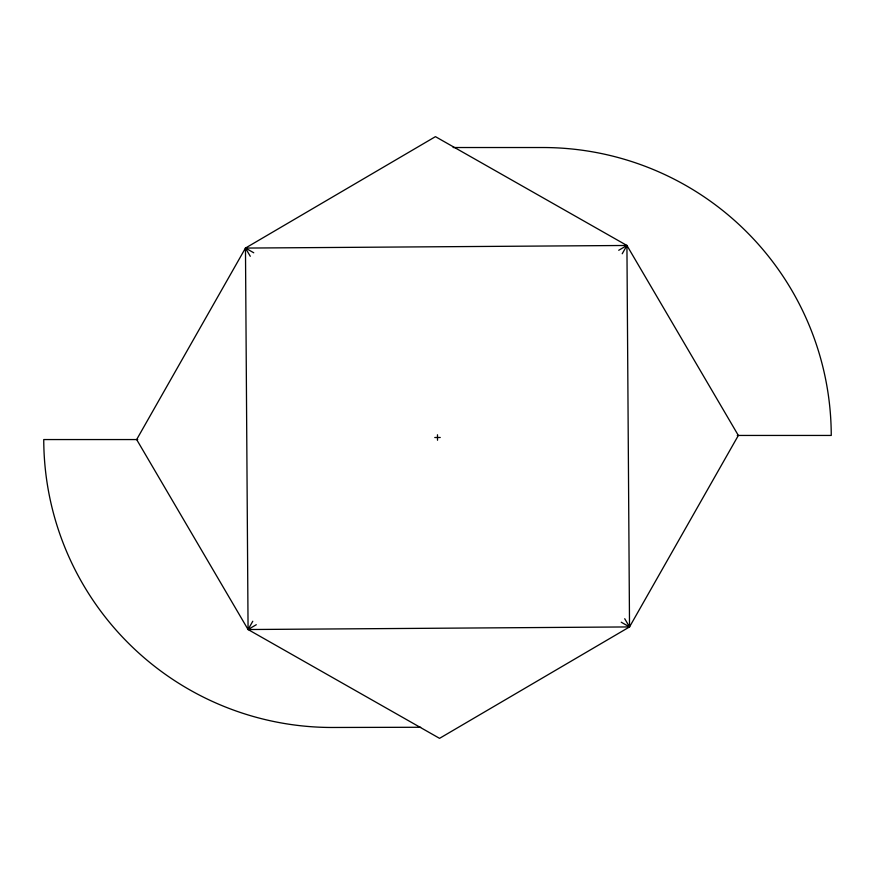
<?xml version="1.0" encoding="UTF-8"?>
<svg xmlns="http://www.w3.org/2000/svg" width="875" height="875" viewBox="0 0 875 875"><rect width="100%" height="100%" fill="white"/><g stroke="black" fill="none" stroke-linecap="round" stroke-linejoin="round"><path stroke-width="1.31" d="M252.777 621.25L248.073 629.53L439.556 738.347L629.53 626.927L738.347 435.444L626.927 245.47L435.444 136.653L245.47 248.073L136.653 439.556L248.073 629.53L629.53 626.927L626.927 245.47L245.47 248.073L248.073 629.53L256.287 624.717M622.223 253.75L626.927 245.47L618.712 250.283M434.766 437.522L440.234 437.478M420.645 727.267L332.839 727.475A288.433 288.433 0 0 1 43.75 439.556L137.725 439.556M453.119 147.525L542.817 147.525A288.433 288.433 0 0 1 831.25 435.444L737.275 435.444M253.75 252.777L245.47 248.073L250.283 256.287M621.25 622.223L629.53 626.927L624.717 618.712M437.478 434.766L437.522 440.234"/></g></svg>
